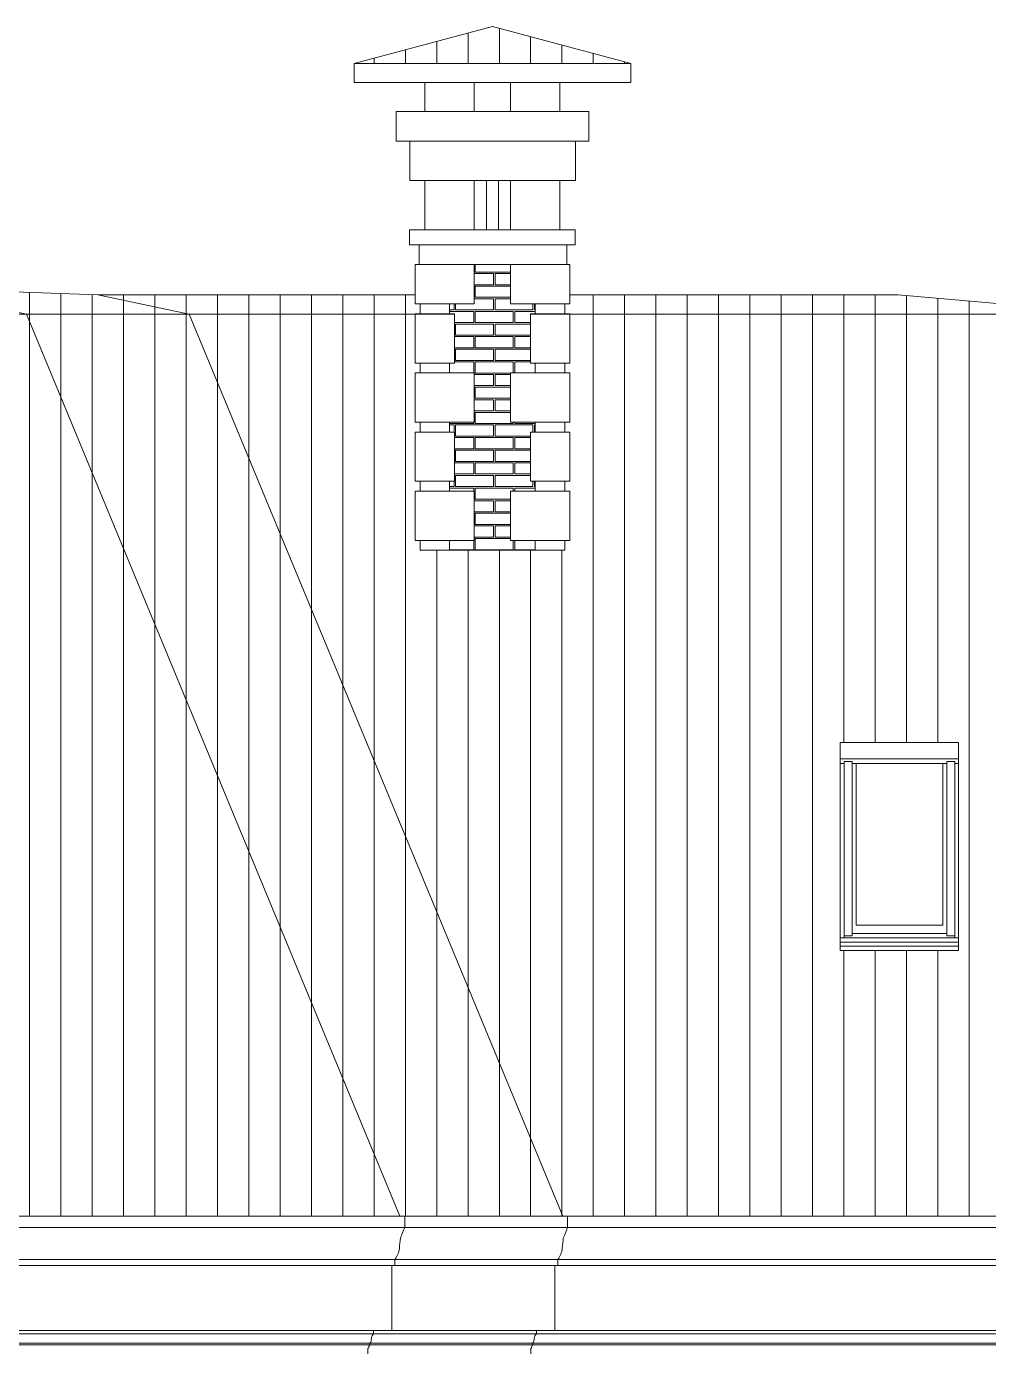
# Model space of a CAD drawing. Header units: millimetres. Extents: x 1177761 to 1329492, y 746793 to 827002.
# Drawn here: x 1251092 to 1255971, y 818786 to 825482 of the extents above; entities that cross this region are included whole.
import ezdxf

# ---------------------------------------------------------------- set-up
doc = ezdxf.new("R2010")
doc.units = ezdxf.units.MM
doc.layers.add('wall', color=5, linetype='Continuous', lineweight=30)

msp = doc.modelspace()

# ---------------------------------------------------------------- hatches: boundary and pattern name
at = {"layer": 'wall', "lineweight": 20, "ltscale": 50}
h = msp.add_hatch(dxfattribs=at)
h.set_pattern_fill('ANSI31', color=250, scale=50, angle=45, style=0)
h.paths.add_polyline_path([(1257648.9, 823005), (1256631.5, 824022.5), (1253847.4, 824022.5), (1253847.4, 823774.8), (1253822.4, 823774.8), (1253822.4, 823724.8), (1253847.4, 823724.8), (1253847.4, 823474.8), (1253822.4, 823474.8), (1253822.4, 823424.8), (1253847.4, 823424.8), (1253847.4, 823174.8), (1253822.4, 823174.8), (1253822.4, 823124.8), (1253847.4, 823124.8), (1253847.4, 822874.8), (1253822.4, 822874.8), (1253822.4, 822824.8), (1253088.1, 822824.8), (1253088.1, 822874.8), (1253063.1, 822874.8), (1253063.1, 823124.8), (1253088.1, 823124.8), (1253088.1, 823174.8), (1253063.1, 823174.8), (1253063.1, 823424.8), (1253088.1, 823424.8), (1253088.1, 823474.8), (1253063.1, 823474.8), (1253063.1, 823724.8), (1253088.1, 823724.8), (1253088.1, 823774.8), (1253063.1, 823774.8), (1253063.1, 824022.5), (1251917.5, 824022.5), (1253812.3, 819448.2), (1253836.4, 819448.2), (1261205.8, 819448.2)])
h.paths.add_polyline_path([(1255512.2, 824120.4), (1253847.4, 824120.5), (1253847.4, 824074.8), (1253822.4, 824074.8), (1253822.4, 824024.8), (1253847.4, 824024.8), (1253847.4, 824022.5), (1256631.5, 824022.5)])
h.paths.add_polyline_path([(1253063.1, 824120.5), (1251453.9, 824120.5), (1251917.5, 824022.5), (1253063.1, 824022.5), (1253063.1, 824024.8), (1253088.1, 824024.8), (1253088.1, 824074.8), (1253063.1, 824074.8)])
h.paths.add_polyline_path([(1253455.2, 825481.9), (1252754.2, 825294), (1254156.2, 825294)])
h.paths.add_polyline_path([(1255218.8, 821849.4), (1255818.8, 821849.4), (1255818.8, 821842.4), (1255818.8, 821768.1), (1255818.8, 821743.4), (1255818.8, 820859.5), (1255818.8, 820838.3), (1255818.8, 820817), (1255818.8, 820795.9), (1255218.8, 820795.9), (1255218.8, 820817), (1255218.8, 820838.3), (1255218.8, 820859.5), (1255218.8, 821743.4), (1255218.8, 821768.1), (1255218.8, 821842.4)], flags=16)
h.paths.add_polyline_path([(1256327.7, 821849.4), (1256927.7, 821849.4), (1256927.7, 821842.4), (1256927.7, 821768.1), (1256927.7, 821743.4), (1256927.7, 820859.5), (1256927.7, 820838.3), (1256927.7, 820817), (1256927.7, 820795.9), (1256327.7, 820795.9), (1256327.7, 820817), (1256327.7, 820838.3), (1256327.7, 820859.5), (1256327.7, 821743.4), (1256327.7, 821768.1), (1256327.7, 821842.4)], flags=16)
h.paths.add_polyline_path([(1256209.5, 821287.7), (1256209.5, 821512.7)], flags=16)
h.paths.add_polyline_path([(1255121.7, 821287.7), (1255121.7, 821512.7)], flags=16)
h.paths.add_polyline_path([(1253694.5, 820046), (1254648.5, 820046)], flags=16)
at = {"layer": 'wall', "lineweight": 20, "ltscale": 2}
h = msp.add_hatch(dxfattribs=at)
h.set_pattern_fill('AR18', color=251, scale=20, style=0)
h.set_pattern_definition([(0, (-220131.96, 1390884.34), (100, 64), [192.5, -7.5]), (0, (-220231.96, 1390891.84), (100, 64), [192.5, -7.5]), (90, (-220131.96, 1390884.34), (-100, 64), [-71.5, 56.5]), (90, (-220139.46, 1390884.34), (-100, 64), [-71.5, 56.5])])
h.paths.add_polyline_path([(1253647.4, 824024.8), (1253672.4, 824024.8), (1253672.4, 824074.8), (1253547.4, 824074.8), (1253547.4, 824274.8), (1253363.1, 824274.8), (1253363.1, 824074.8), (1253238.1, 824074.8), (1253238.1, 824024.8), (1253263.1, 824024.8), (1253263.1, 823774.8), (1253238.1, 823774.8), (1253238.1, 823724.8), (1253363.1, 823724.8), (1253363.1, 823474.8), (1253238.1, 823474.8), (1253238.1, 823424.8), (1253263.1, 823424.8), (1253263.1, 823174.8), (1253238.1, 823174.8), (1253238.1, 823124.8), (1253363.1, 823124.8), (1253363.1, 822874.8), (1253238.1, 822874.8), (1253238.1, 822824.8), (1253672.4, 822824.8), (1253672.4, 822874.8), (1253547.4, 822874.8), (1253547.4, 823124.8), (1253672.4, 823124.8), (1253672.4, 823174.8), (1253647.4, 823174.8), (1253647.4, 823424.8), (1253672.4, 823424.8), (1253672.4, 823474.8), (1253547.4, 823474.8), (1253547.4, 823724.8), (1253672.4, 823724.8), (1253672.4, 823774.8), (1253647.4, 823774.8)])
at = {"layer": 'wall', "lineweight": 20, "ltscale": 50}
h = msp.add_hatch(dxfattribs=at)
h.set_pattern_fill('ANSI31', color=250, scale=50, angle=45, style=0)
h.paths.add_polyline_path([(1250458.8, 824156.4), (1245402.6, 824156.4), (1245404.1, 824093.5), (1245404.6, 824022.5), (1251092.3, 824022.5)])
h.paths.add_polyline_path([(1245393.6, 824093.5), (1245395, 824156.4), (1243762, 824156.4), (1243762, 824074.8), (1243737, 824074.8), (1243737, 824024.8), (1243762, 824024.8), (1243762, 824022.5), (1245393, 824022.5)])
h.paths.add_polyline_path([(1251917.5, 824022.5), (1251092.6, 824022.5), (1252986.3, 819448.2), (1253010.4, 819448.2), (1253812.3, 819448.2)])
h.paths.add_polyline_path([(1251453.9, 824120.4), (1250460.7, 824156.4), (1250460.7, 824156), (1251092.6, 824022.5), (1251917.5, 824022.5)])
h.paths.add_polyline_path([(1245404.6, 824022.5), (1245404.9, 823975.8), (1245406.9, 823866.9), (1245416, 823798.7), (1245410.7, 823732.2), (1245400, 823664.2), (1245427.6, 823629.6), (1245463.7, 823612.9), (1245445.8, 823608.3), (1245427.9, 823594.3), (1245414.7, 823570.4), (1245408.7, 823541.4), (1245414.1, 823513.9), (1245444.2, 823478.8), (1245445.7, 823434.2), (1245433.6, 823383.4), (1245445, 823315), (1245465.5, 823246.4), (1245461.3, 823171.9), (1245442.1, 823104.8), (1245431.4, 823051.9), (1245436.6, 823032.9), (1245452.7, 823019.9), (1245484.5, 823012.1), (1245510, 822993.1), (1245512.1, 822967.7), (1245498.2, 822944.2), (1245480.6, 822918.4), (1245471.8, 822885.8), (1245478.7, 822861.8), (1245496.7, 822849.5), (1245546.1, 822835.2), (1245585.9, 822804.9), (1245614, 822754.7), (1245626, 822692.3), (1245620.8, 822627.6), (1245591.8, 822554.7), (1245544, 822504.4), (1245523.8, 822497.2), (1245523.8, 822252.8), (1245504.2, 822252.8), (1248410.6, 819448.2), (1252986.3, 819448.2), (1251092.6, 824022.4), (1251092.3, 824022.5), (1251092.3, 824022.4)])
h.paths.add_polyline_path([(1245351.9, 823434.2), (1245353.4, 823478.8), (1245383.5, 823513.9), (1245388.9, 823541.4), (1245382.9, 823570.4), (1245369.7, 823594.3), (1245351.8, 823608.3), (1245333.9, 823612.9), (1245370, 823629.6), (1245397.6, 823664.2), (1245386.9, 823732.2), (1245381.6, 823798.7), (1245390.7, 823866.9), (1245392.7, 823975.8), (1245393, 824022.5), (1243762, 824022.5), (1243762, 823990.6), (1245273.8, 822474.7), (1245273.8, 822497.2), (1245253.6, 822504.4), (1245205.7, 822554.7), (1245176.7, 822627.6), (1245171.4, 822692.3), (1245183.5, 822754.7), (1245211.6, 822804.9), (1245251.4, 822835.2), (1245300.9, 822849.5), (1245318.8, 822861.8), (1245325.8, 822885.8), (1245317, 822918.4), (1245299.4, 822944.2), (1245285.4, 822967.7), (1245287.5, 822993.1), (1245313.1, 823012.1), (1245344.9, 823019.9), (1245361, 823032.9), (1245366.2, 823051.9), (1245355.5, 823104.8), (1245336.3, 823171.9), (1245332.1, 823246.4), (1245352.6, 823315), (1245364, 823383.4)])
edge = h.paths.add_edge_path(flags=16)
edge.add_line((1249674.6, 820267.8), (1248529.6, 820267.8))
edge.add_line((1248529.6, 820267.8), (1248529.6, 820290.9))
edge.add_arc((1248459.3, 820289.6), 70.3, 0.99297, 89.00703)
edge.add_line((1248460.5, 820359.9), (1248460.5, 820376.4))
edge.add_line((1248460.5, 820376.4), (1248440.8, 820376.4))
edge.add_line((1248440.8, 820376.4), (1248440.8, 820392.8))
edge.add_line((1248440.8, 820392.8), (1248600, 820392.8))
edge.add_line((1248600, 820392.8), (1248600, 821397.8))
edge.add_line((1248600, 821397.8), (1248589.3, 821397.8))
edge.add_line((1248589.3, 821397.8), (1248589.3, 821405.5))
edge.add_arc((1248599.1, 821429.8), 26.2, 191.21557, 247.90138, ccw=False)
edge.add_arc((1248544.7, 821424.5), 28.7, 0.40412, 54.51652)
edge.add_line((1248561.4, 821447.8), (1248478.3, 821447.8))
edge.add_arc((1248449.6, 821447.9), 28.8, 359.8281, 450.05719)
edge.add_line((1248449.5, 821476.7), (1248449.5, 821491.1))
edge.add_arc((1248468.2, 821535.2), 47.9, 184.06177, 247.06406, ccw=False)
edge.add_arc((1248361.5, 821506), 64.3, 23.68006, 78.32478)
edge.add_line((1248374.5, 821569), (1248374.5, 821628.5))
edge.add_line((1248374.5, 821628.5), (1248325, 821628.5))
edge.add_line((1248325, 821628.5), (1248325, 821729.2))
edge.add_line((1248325, 821729.2), (1249675, 823079.2))
edge.add_line((1249675, 823079.2), (1251025, 821729.2))
edge.add_line((1251025, 821729.2), (1251025, 821628.5))
edge.add_line((1251025, 821628.5), (1250975.4, 821628.5))
edge.add_line((1250975.4, 821628.5), (1250975.4, 821569))
edge.add_arc((1250988.4, 821506), 64.3, 101.67522, 156.31994)
edge.add_arc((1250881.7, 821535.2), 47.9, 292.93594, 355.93823, ccw=False)
edge.add_line((1250900.4, 821491.1), (1250900.4, 821476.7))
edge.add_arc((1250900.3, 821447.9), 28.8, 89.94281, 180.1719)
edge.add_line((1250871.6, 821447.8), (1250788.5, 821447.8))
edge.add_arc((1250805.2, 821424.5), 28.7, 125.48348, 179.59588)
edge.add_arc((1250750.8, 821429.8), 26.2, 292.09862, 348.78443, ccw=False)
edge.add_line((1250760.6, 821405.5), (1250760.6, 821397.8))
edge.add_line((1250760.6, 821397.8), (1250750, 821397.8))
edge.add_line((1250750, 821397.8), (1250750, 820392.8))
edge.add_line((1250750, 820392.8), (1250909.1, 820392.8))
edge.add_line((1250909.1, 820392.8), (1250909.1, 820376.4))
edge.add_line((1250909.1, 820376.4), (1250889.4, 820376.4))
edge.add_line((1250889.4, 820376.4), (1250889.4, 820359.9))
edge.add_arc((1250890.6, 820289.6), 70.3, 90.99297, 179.00703)
edge.add_line((1250820.3, 820290.9), (1250820.3, 820267.8))
edge.add_line((1250820.3, 820267.8), (1249675.3, 820267.8))
edge.add_line((1249675.3, 820267.8), (1249674.6, 820267.8))

# ---------------------------------------------------------------- linework, layer by layer
at = {"layer": 'wall', "color": 250, "lineweight": 20}
for p, q in [((1253455.2, 825481.9), (1252754.2, 825294)), ((1254156.2, 825294), (1253455.3, 825481.9)), ((1252754.2, 825294), (1254156.2, 825294)), ((1252754.2, 825197.5), (1252754.2, 825294)), ((1254156.2, 825197.5), (1254156.2, 825294)), ((1252754.2, 825197.5), (1254156.2, 825197.5)), ((1253113.1, 825049.8), (1253113.1, 825197.5)), ((1253363.1, 825049.8), (1253363.1, 825197.5)), ((1253547.4, 825049.8), (1253547.4, 825197.5)), ((1253797.4, 825049.8), (1253797.4, 825197.5)), ((1252967.2, 825049.8), (1253944.5, 825049.8)), ((1252967.2, 824899.8), (1252967.2, 825049.8)), ((1253944.5, 824899.8), (1253944.5, 825049.8)), ((1252967.2, 824899.8), (1253944.5, 824899.8)), ((1253036.2, 824699.8), (1253036.2, 824899.8)), ((1253876.2, 824699.8), (1253876.2, 824899.8)), ((1253036.2, 824699.8), (1253876.2, 824699.8)), ((1253113.1, 824449.8), (1253113.1, 824699.8)), ((1253363.1, 824449.8), (1253363.1, 824699.8)), ((1253425, 824449.8), (1253425, 824699.8)), ((1253485, 824449.8), (1253485, 824699.8)), ((1253485.1, 824449.8), (1253485.1, 824699.8)), ((1253547.4, 824449.8), (1253547.4, 824699.8)), ((1253797.4, 824449.8), (1253797.4, 824699.8)), ((1253035.1, 824449.8), (1253875.1, 824449.8)), ((1253035.1, 824374.8), (1253035.1, 824449.8)), ((1253875.1, 824374.8), (1253875.1, 824449.8)), ((1253035.1, 824374.8), (1253875.1, 824374.8)), ((1253084.4, 824274.8), (1253084.4, 824374.8)), ((1253832.6, 824274.8), (1253832.6, 824374.8)), ((1253063.1, 824074.8), (1253063.1, 824274.8)), ((1253084.4, 824274.8), (1253063.1, 824274.8)), ((1253084.4, 824274.8), (1253832.6, 824274.8)), ((1253363.1, 824074.8), (1253363.1, 824274.8)), ((1253547.4, 824074.8), (1253547.4, 824274.8)), ((1253832.6, 824274.8), (1253847.4, 824274.8)), ((1253847.4, 824074.8), (1253847.4, 824274.8)), ((1253063.1, 824074.8), (1253363.1, 824074.8)), ((1253088.1, 824024.8), (1253088.1, 824074.8)), ((1253238.1, 824024.8), (1253238.1, 824074.8)), ((1253847.4, 824074.8), (1253547.4, 824074.8)), ((1253672.4, 824024.8), (1253672.4, 824074.8)), ((1253822.4, 824024.8), (1253822.4, 824074.8)), ((1253063.1, 824024.8), (1253263.1, 824024.8)), ((1253063.1, 823774.8), (1253063.1, 824024.8)), ((1253263.1, 823774.8), (1253263.1, 824024.8)), ((1253847.4, 824024.8), (1253647.4, 824024.8)), ((1253647.4, 823774.8), (1253647.4, 824024.8)), ((1253847.4, 823774.8), (1253847.4, 824024.8)), ((1253063.1, 823774.8), (1253263.1, 823774.8)), ((1253088.1, 823724.8), (1253088.1, 823774.8)), ((1253238.1, 823724.8), (1253238.1, 823774.8)), ((1253847.4, 823774.8), (1253647.4, 823774.8)), ((1253672.4, 823724.8), (1253672.4, 823774.8)), ((1253822.4, 823724.8), (1253822.4, 823774.8)), ((1253063.1, 823724.8), (1253363.1, 823724.8)), ((1253063.1, 823474.8), (1253063.1, 823724.8)), ((1253363.1, 823474.8), (1253363.1, 823724.8)), ((1253847.4, 823724.8), (1253547.4, 823724.8)), ((1253547.4, 823474.8), (1253547.4, 823724.8)), ((1253847.4, 823474.8), (1253847.4, 823724.8)), ((1253063.1, 823474.8), (1253363.1, 823474.8)), ((1253088.1, 823424.8), (1253088.1, 823474.8)), ((1253238.1, 823424.8), (1253238.1, 823474.8)), ((1253847.4, 823474.8), (1253547.4, 823474.8)), ((1253672.4, 823424.8), (1253672.4, 823474.8)), ((1253822.4, 823424.8), (1253822.4, 823474.8)), ((1253063.1, 823424.8), (1253263.1, 823424.8)), ((1253063.1, 823174.8), (1253063.1, 823424.8)), ((1253263.1, 823174.8), (1253263.1, 823424.8)), ((1253847.4, 823424.8), (1253647.4, 823424.8)), ((1253647.4, 823174.8), (1253647.4, 823424.8)), ((1253847.4, 823174.8), (1253847.4, 823424.8)), ((1253063.1, 823174.8), (1253263.1, 823174.8)), ((1253088.1, 823124.8), (1253088.1, 823174.8)), ((1253238.1, 823124.8), (1253238.1, 823174.8)), ((1253847.4, 823174.8), (1253647.4, 823174.8)), ((1253672.4, 823124.8), (1253672.4, 823174.8)), ((1253822.4, 823124.8), (1253822.4, 823174.8)), ((1253063.1, 823124.8), (1253363.1, 823124.8)), ((1253063.1, 822874.8), (1253063.1, 823124.8)), ((1253363.1, 822874.8), (1253363.1, 823124.8)), ((1253847.4, 823124.8), (1253547.4, 823124.8)), ((1253547.4, 822874.8), (1253547.4, 823124.8)), ((1253847.4, 822874.8), (1253847.4, 823124.8)), ((1253063.1, 822874.8), (1253363.1, 822874.8)), ((1253088.1, 822824.8), (1253088.1, 822874.8)), ((1253238.1, 822824.8), (1253238.1, 822874.8)), ((1253847.4, 822874.8), (1253547.4, 822874.8)), ((1253672.4, 822824.8), (1253672.4, 822874.8)), ((1253822.4, 822824.8), (1253822.4, 822874.8)), ((1253822.4, 822824.8), (1253088.1, 822824.8))]:
    msp.add_line(p, q, dxfattribs=at)
at = {"layer": 'wall', "color": 250, "lineweight": 20, "ltscale": 50}
for p, q in [((1233782.2, 819448.2), (1265463.5, 819448.2)), ((1265463.5, 819390), (1233782.2, 819390)), ((1261144.7, 819228.3), (1233901.7, 819228.3)), ((1260883.7, 818850.5), (1234162.8, 818850.5)), ((1260838.5, 818803.8), (1234208, 818803.8)), ((1260838.5, 818795.1), (1234208, 818795.1))]:
    msp.add_line(p, q, dxfattribs=at)
for points in [[(1253455.2, 825481.9), (1252754.2, 825294), (1254156.2, 825294)], [(1251453.9, 824120.4), (1250460.7, 824156.4), (1250460.7, 824156), (1251092.6, 824022.5), (1251917.5, 824022.5)], [(1253063.1, 824120.5), (1251453.9, 824120.5), (1251917.5, 824022.5), (1253063.1, 824022.5), (1253063.1, 824024.8), (1253088.1, 824024.8), (1253088.1, 824074.8), (1253063.1, 824074.8)], [(1255512.2, 824120.4), (1253847.4, 824120.5), (1253847.4, 824074.8), (1253822.4, 824074.8), (1253822.4, 824024.8), (1253847.4, 824024.8), (1253847.4, 824022.5), (1256631.5, 824022.5)], [(1251917.5, 824022.5), (1253812.3, 819448.2), (1252986.3, 819448.2), (1251092.6, 824022.5)], [(1251917.5, 824022.5), (1251092.6, 824022.5), (1252986.3, 819448.2), (1253010.4, 819448.2), (1253812.3, 819448.2)], [(1255818.8, 821842.4), (1255818.8, 821849.4), (1255218.8, 821849.4), (1255218.8, 821842.4), (1255218.8, 821768.1), (1255818.8, 821768.1)], [(1255218.8, 821849.4), (1255818.8, 821849.4), (1255818.8, 821842.4), (1255818.8, 821768.1), (1255818.8, 821743.4), (1255818.8, 820859.5), (1255818.8, 820838.3), (1255818.8, 820817), (1255818.8, 820795.9), (1255218.8, 820795.9), (1255218.8, 820817), (1255218.8, 820838.3), (1255218.8, 820859.5), (1255218.8, 821743.4), (1255218.8, 821768.1), (1255218.8, 821842.4)], [(1255758.8, 821754), (1255798.8, 821754), (1255798.8, 821743.4), (1255818.8, 821743.4), (1255818.8, 821768.1), (1255218.8, 821768.1), (1255218.8, 821743.4), (1255238.8, 821743.4), (1255238.8, 821754), (1255278.8, 821754), (1255278.8, 821743.4), (1255298.8, 821743.4), (1255738.8, 821743.4), (1255758.8, 821743.4)], [(1255238.8, 821743.4), (1255218.8, 821743.4), (1255218.8, 820859.5), (1255238.8, 820859.5), (1255238.8, 820870.1)], [(1255278.8, 821754), (1255238.8, 821754), (1255238.8, 820870.1), (1255278.8, 820870.1)], [(1255758.8, 821743.4), (1255738.8, 821743.4), (1255738.8, 820923.1), (1255298.8, 820923.1), (1255298.8, 821743.4), (1255278.8, 821743.4), (1255278.8, 820880.7), (1255758.8, 820880.7)], [(1255738.8, 821743.4), (1255298.8, 821743.4), (1255298.8, 820923.1), (1255738.8, 820923.1)], [(1255798.8, 821754), (1255758.8, 821754), (1255758.8, 820870.1), (1255798.8, 820870.1)], [(1255818.8, 821743.4), (1255798.8, 821743.4), (1255798.8, 820870.1), (1255798.8, 820859.5), (1255818.8, 820859.5)], [(1255818.8, 820859.5), (1255218.8, 820859.5), (1255218.8, 820838.3), (1255818.8, 820838.3)], [(1255818.8, 820838.3), (1255218.8, 820838.3), (1255218.8, 820817), (1255818.8, 820817)], [(1255818.8, 820817), (1255218.8, 820817), (1255218.8, 820795.9), (1255818.8, 820795.9)], [(1248205, 819197.8), (1252945.2, 819197.8), (1252945.2, 818867.8), (1248205, 818867.8)], [(1252945.2, 818867.8), (1253771.1, 818867.8), (1253771.1, 819197.8), (1252945.2, 819197.8)], [(1253771.1, 819197.8), (1261106.6, 819197.8), (1261106.6, 818867.8), (1253771.1, 818867.8)]]:
    msp.add_lwpolyline(points, close=True, dxfattribs=at)
for points in [[(1243762, 824022.5), (1251092.6, 824022.4), (1250458.8, 824156.4), (1243762, 824156.4)], [(1253063.1, 824120.5), (1251453.9, 824120.5), (1251917.5, 824022.5), (1253263.1, 824022.5)], [(1253647.4, 824022.5), (1256631.5, 824022.5), (1255512.2, 824120.4), (1253847.4, 824120.5)], [(1243762, 824022.5), (1251092.6, 824022.5)], [(1245504.2, 822252.8), (1248410.6, 819448.2), (1252986.3, 819448.2), (1251092.6, 824022.4), (1251092.3, 824022.5), (1251092.3, 824022.4), (1245404.6, 824022.5)], [(1251092.6, 824022.5), (1252986.3, 819448.2), (1248410.6, 819448.2), (1245504.2, 822252.8), (1245523.8, 822252.8)], [(1253847.4, 824022.5), (1256631.5, 824022.5), (1261205.8, 819448.2), (1253812.3, 819448.2), (1251917.5, 824022.5), (1253063.1, 824022.5)], [(1256631.5, 824022.5), (1253847.4, 824022.5), (1253847.4, 823774.8), (1253822.4, 823774.8), (1253822.4, 823724.8), (1253847.4, 823724.8), (1253847.4, 823474.8), (1253822.4, 823474.8), (1253822.4, 823424.8), (1253847.4, 823424.8), (1253847.4, 823174.8), (1253822.4, 823174.8), (1253822.4, 823124.8), (1253847.4, 823124.8), (1253847.4, 822874.8), (1253822.4, 822874.8), (1253822.4, 822824.8), (1253088.1, 822824.8), (1253088.1, 822874.8), (1253063.1, 822874.8), (1253063.1, 823124.8), (1253088.1, 823124.8), (1253088.1, 823174.8), (1253063.1, 823174.8), (1253063.1, 823424.8), (1253088.1, 823424.8), (1253088.1, 823474.8), (1253063.1, 823474.8), (1253063.1, 823724.8), (1253088.1, 823724.8), (1253088.1, 823774.8), (1253063.1, 823774.8), (1253063.1, 824022.5), (1251917.5, 824022.5), (1253812.3, 819448.2), (1253836.4, 819448.2), (1261205.8, 819448.2)]]:
    msp.add_lwpolyline(points, dxfattribs=at)
for points in [[(1252986.3, 819448.2), (1253010.4, 819448.2), (1253010.4, 819390, -0.00044), (1252988.6, 819337.2, 0.004619), (1252983.2, 819284.1, -0.131725), (1252960.9, 819228.3), (1252960.9, 819197.8), (1252945.2, 819197.8), (1252945.2, 818867.8), (1252852.7, 818867.8), (1252852.7, 818850.5, 0.196618), (1252841.3, 818828.1, 0.000006), (1252839.8, 818814.9, -0.183605), (1252834.1, 818803.8), (1252834.1, 818795.1, 0.161133), (1252826.9, 818777.8), (1252824.1, 818777.8), (1252824.1, 818477.8), (1252803.3, 818477.8), (1252803.3, 818427.8)], [(1253812.3, 819448.2), (1253836.4, 819448.2), (1253836.4, 819390, -0.00044), (1253814.5, 819337.2, 0.004619), (1253809.2, 819284.1, -0.131725), (1253786.9, 819228.3), (1253786.9, 819197.8), (1253771.1, 819197.8), (1253771.1, 818867.8), (1253678.6, 818867.8), (1253678.6, 818850.5, 0.196618), (1253667.2, 818828.1, 0.000006), (1253665.7, 818814.9, -0.183605), (1253660, 818803.8), (1253660, 818795.1, 0.161133), (1253652.9, 818777.8), (1253650, 818777.8), (1253650, 818477.8), (1253629.3, 818477.8), (1253629.3, 818427.8)]]:
    msp.add_lwpolyline(points, format="xyb", dxfattribs=at)

doc.saveas('drawing.dxf')
